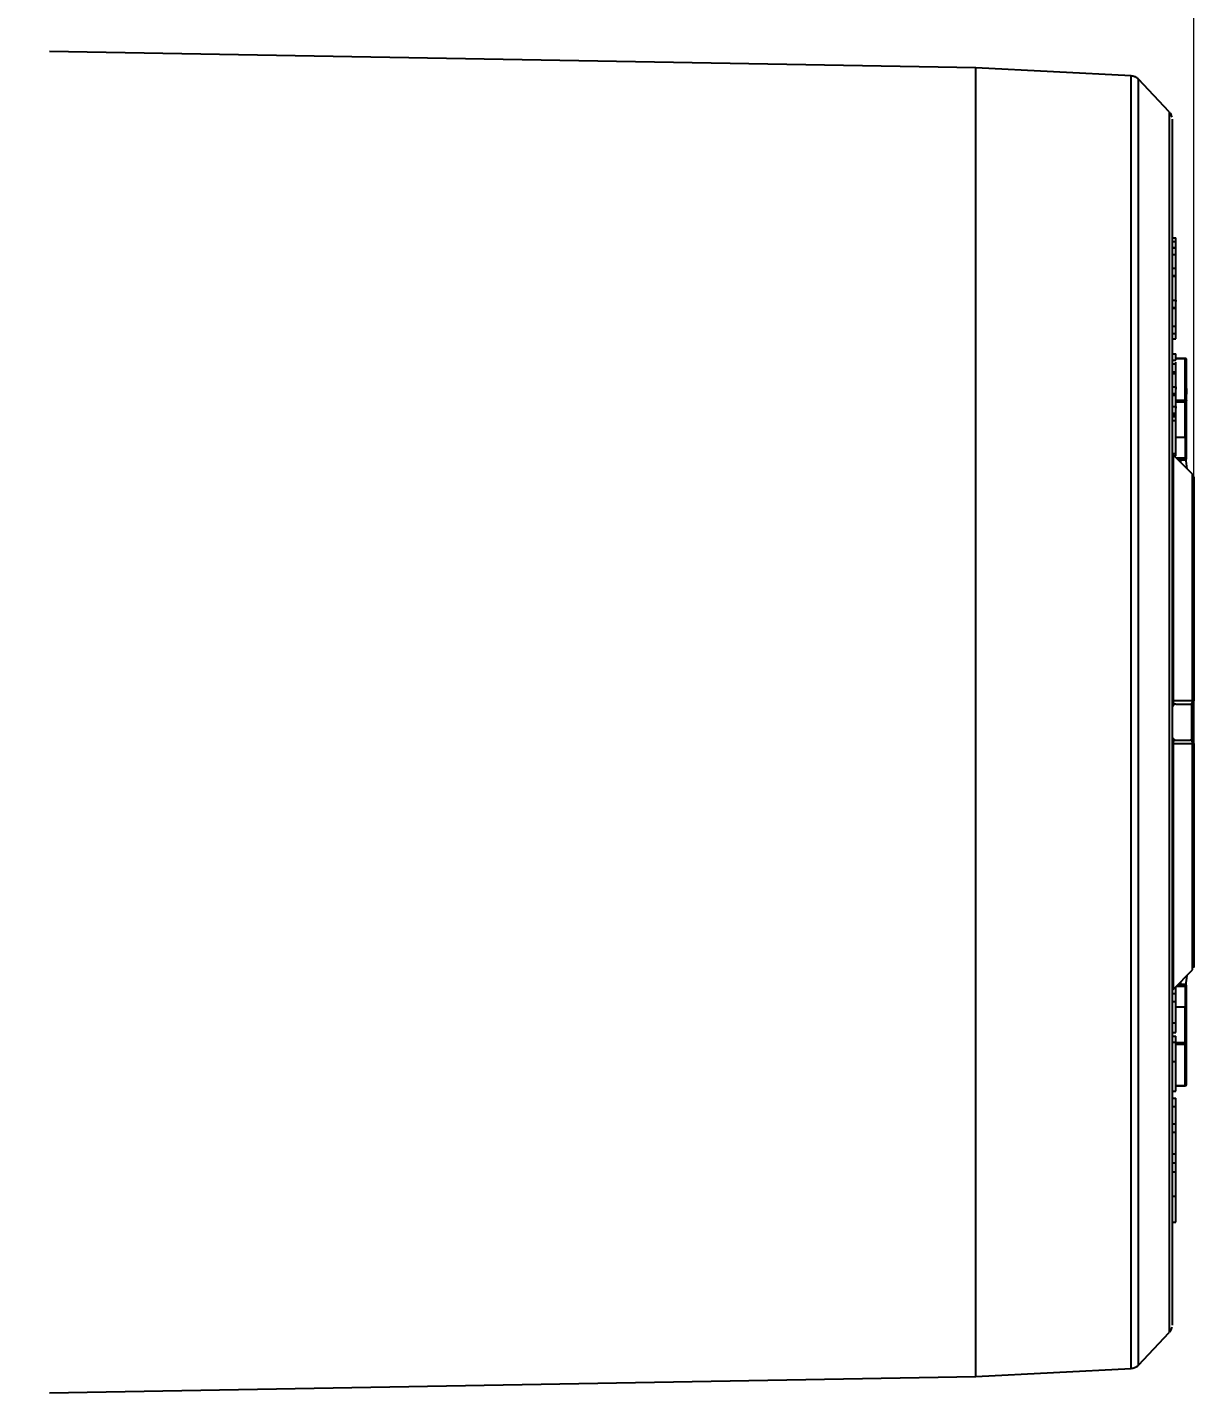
# Model space of a CAD drawing. Header units: millimetres. Extents: x 2271 to 4415, y 823 to 2339.
# Drawn here: x 3480.2 to 3643.3, y 1088.9 to 1279.8 of the extents above; entities that cross this region are included whole.
import ezdxf

# ---------------------------------------------------------------- set-up
doc = ezdxf.new("R2010")
doc.units = ezdxf.units.MM
doc.layers.add('AM_5', color=3, linetype='Continuous', lineweight=25)
doc.styles.add('SLDTEXTSTYLE1', font='txt.shx', dxfattribs={"width": 0.7, "bigfont": 'gbcbig.shx'})
doc.dimstyles.new('SLDDIMSTYLE12$0', dxfattribs={"dimtxt": 12, "dimasz": 10, "dimexe": 0, "dimexo": 0.0625, "dimgap": 0.875, "dimtad": 1, "dimdec": 1, "dimlfac": 1.8, "dimrnd": 1e-09, "dimzin": 12, "dimdsep": 46, "dimtxsty": 'SLDTEXTSTYLE1', "dimcen": 0.09, "dimdle": 8.16, "dimclrd": 3, "dimclre": 3, "dimadec": 0, "dimazin": 3, "dimtfac": 1, "dimtdec": 1, "dimtofl": 0, "dimtmove": 0, "dimatfit": 3, "dimfxl": 0, "dimfrac": 2, "dimtolj": 1, "dimlwd": 5, "dimlwe": 5, "dimarcsym": 0})

# ---------------------------------------------------------------- blocks, each defined once
blk = doc.blocks.new('*D182')
at = {"layer": 'AM_5', "color": 3, "lineweight": 5, "transparency": 16777216}
blk.add_line((3471.32, 1294.17), (3471.32, 1377.18), dxfattribs=at)
at = {"layer": 'AM_5', "color": 3, "linetype": 'Continuous', "lineweight": 5, "transparency": 16777216}
for p, q in [((3481.32, 1377.18), (3633.32, 1377.18)), ((3643.32, 1217.02), (3643.32, 1377.18))]:
    blk.add_line(p, q, dxfattribs=at)
at = {"layer": 'AM_5', "color": 3, "transparency": 16777216}
for points in [[(3481.32, 1378.84), (3481.32, 1375.51), (3471.32, 1377.18)], [(3633.32, 1378.84), (3633.32, 1375.51), (3643.32, 1377.18)]]:
    blk.add_solid(points, dxfattribs=at)
at = {"layer": 'Defpoints', "color": 0, "transparency": 16777216}
for p in [(3643.32, 1377.18), (3471.32, 1294.11), (3643.32, 1216.96)]:
    blk.add_point(p, dxfattribs=at)
at = {"layer": 'AM_5', "color": 0, "transparency": 16777216, "insert": (3557.32, 1384.05), "char_height": 12, "attachment_point": 5, "style": 'SLDTEXTSTYLE1'}
blk.add_mtext('\\A1;195', dxfattribs=at)

msp = doc.modelspace()

# ---------------------------------------------------------------- linework, layer by layer
at = {"color": 7, "linetype": 'Continuous', "lineweight": 25}
for p, q in [((3612.844, 1274.143), (3483.317, 1276.404)), ((3634.572, 1273.004), (3612.844, 1274.143)), ((3639.905, 1267.982), (3635.582, 1272.539)), ((3640.317, 1250.353), (3640.817, 1250.353)), ((3640.817, 1249.843), (3640.817, 1250.353)), ((3640.317, 1249.843), (3640.817, 1249.843)), ((3640.317, 1249.013), (3640.817, 1249.013)), ((3640.317, 1248.949), (3640.817, 1248.949)), ((3640.817, 1249.013), (3640.817, 1249.843)), ((3640.817, 1248.056), (3640.817, 1248.949)), ((3640.317, 1248.056), (3640.817, 1248.056)), ((3640.317, 1246.141), (3640.817, 1246.141)), ((3640.317, 1245.12), (3640.817, 1245.12)), ((3640.317, 1244.992), (3640.817, 1244.992)), ((3640.817, 1245.12), (3640.817, 1246.141)), ((3640.817, 1245.247), (3640.817, 1245.243)), ((3640.817, 1244.992), (3640.817, 1245.12)), ((3640.817, 1241.673), (3640.817, 1244.992)), ((3640.317, 1241.673), (3640.817, 1241.673)), ((3640.817, 1240.652), (3640.817, 1241.673)), ((3640.317, 1240.652), (3640.817, 1240.652)), ((3640.317, 1240.524), (3640.817, 1240.524)), ((3640.817, 1240.524), (3640.817, 1240.652)), ((3640.817, 1238.035), (3640.817, 1240.524)), ((3640.317, 1238.035), (3640.817, 1238.035)), ((3640.317, 1237.014), (3640.817, 1237.014)), ((3640.817, 1237.014), (3640.817, 1238.035)), ((3640.817, 1236.248), (3640.817, 1237.014)), ((3640.317, 1236.248), (3640.817, 1236.248)), ((3640.317, 1234.142), (3640.817, 1234.142)), ((3640.317, 1233.248), (3640.817, 1233.248)), ((3640.817, 1233.248), (3640.817, 1234.142)), ((3642.117, 1233.513), (3640.817, 1233.513)), ((3640.817, 1233.479), (3642.117, 1233.479)), ((3640.317, 1232.738), (3640.817, 1232.738)), ((3640.317, 1231.653), (3640.817, 1231.653)), ((3640.317, 1231.461), (3640.817, 1231.461)), ((3640.317, 1231.397), (3640.817, 1231.397)), ((3640.817, 1231.653), (3640.817, 1232.738)), ((3640.817, 1231.461), (3640.817, 1231.653)), ((3640.817, 1229.547), (3640.817, 1231.397)), ((3640.317, 1229.547), (3640.817, 1229.547)), ((3640.817, 1228.589), (3640.817, 1229.547)), ((3642.317, 1229.289), (3642.317, 1228.524)), ((3640.317, 1228.589), (3640.817, 1228.589)), ((3640.317, 1228.398), (3640.817, 1228.398)), ((3640.817, 1228.398), (3640.817, 1228.589)), ((3640.817, 1226.802), (3640.817, 1228.398)), ((3640.817, 1227.697), (3642.117, 1227.697)), ((3640.817, 1227.444), (3642.117, 1227.444)), ((3642.117, 1222.511), (3642.117, 1227.444)), ((3642.317, 1222.653), (3642.317, 1227.585)), ((3640.317, 1226.802), (3640.817, 1226.802)), ((3640.317, 1225.845), (3640.817, 1225.845)), ((3640.817, 1225.653), (3640.317, 1225.653)), ((3640.317, 1225.526), (3640.817, 1225.526)), ((3640.817, 1225.845), (3640.817, 1226.802)), ((3640.817, 1225.653), (3640.817, 1225.845)), ((3640.817, 1225.526), (3640.817, 1225.653)), ((3640.817, 1225.462), (3640.817, 1225.526)), ((3640.817, 1225.398), (3640.817, 1225.462)), ((3640.317, 1225.398), (3640.817, 1225.398)), ((3640.317, 1224.823), (3640.817, 1224.823)), ((3640.817, 1224.823), (3640.817, 1225.398)), ((3640.817, 1222.511), (3642.117, 1222.511)), ((3640.317, 1220.228), (3640.817, 1220.228)), ((3643.171, 1217.31), (3640.464, 1220.017)), ((3640.572, 1219.909), (3640.817, 1219.909)), ((3640.817, 1219.909), (3640.817, 1220.228)), ((3642.117, 1219.587), (3640.894, 1219.587)), ((3641.147, 1219.333), (3642.117, 1219.333)), ((3641.151, 1219.33), (3642.117, 1219.33)), ((3641.514, 1218.967), (3641.514, 1219.33)), ((3641.517, 1218.963), (3641.517, 1219.33)), ((3642.117, 1219.33), (3642.117, 1219.333)), ((3643.278, 1211.295), (3643.253, 1211.223)), ((3643.272, 1211.263), (3643.29, 1211.326)), ((3643.294, 1211.338), (3643.301, 1211.362)), ((3640.464, 1185.692), (3643.171, 1185.694)), ((3643.171, 1185.694), (3643.171, 1186.177)), ((3640.818, 1185.163), (3642.818, 1185.163)), ((3643.171, 1179.632), (3640.464, 1179.634)), ((3640.696, 1180.133), (3640.818, 1180.163)), ((3640.818, 1180.163), (3642.818, 1180.163)), ((3643.171, 1178.701), (3643.171, 1179.632)), ((3643.301, 1156.815), (3643.311, 1156.817)), ((3643.253, 1154.104), (3643.278, 1154.031)), ((3643.29, 1154), (3643.272, 1154.063)), ((3643.317, 1153.818), (3643.293, 1153.993)), ((3643.301, 1153.964), (3643.294, 1153.988)), ((3640.464, 1145.31), (3643.171, 1148.017)), ((3642.202, 1145.855), (3642.42, 1147.266)), ((3640.817, 1144.739), (3640.817, 1145.663)), ((3640.893, 1145.738), (3642.117, 1145.738)), ((3642.117, 1145.992), (3641.146, 1145.992)), ((3642.117, 1145.995), (3641.15, 1145.995)), ((3641.514, 1145.995), (3641.514, 1146.36)), ((3641.517, 1145.995), (3641.517, 1146.363)), ((3642.117, 1145.992), (3642.117, 1145.995)), ((3640.317, 1144.739), (3640.817, 1144.739)), ((3640.317, 1143.594), (3640.817, 1143.594)), ((3640.817, 1143.594), (3640.817, 1144.739)), ((3640.817, 1140.575), (3640.817, 1143.594)), ((3642.117, 1142.814), (3640.817, 1142.814)), ((3642.117, 1137.881), (3642.117, 1142.814)), ((3642.317, 1137.74), (3642.317, 1142.672)), ((3640.817, 1140.575), (3640.317, 1140.575)), ((3640.317, 1139.287), (3640.817, 1139.287)), ((3640.317, 1138.762), (3640.817, 1138.762)), ((3640.317, 1137.915), (3640.817, 1137.915)), ((3640.817, 1137.915), (3640.817, 1138.762)), ((3640.817, 1135.24), (3640.817, 1137.915)), ((3640.817, 1137.881), (3642.117, 1137.881)), ((3642.317, 1134.601), (3642.317, 1137.74)), ((3640.817, 1137.628), (3642.117, 1137.628)), ((3640.317, 1135.24), (3640.817, 1135.24)), ((3642.317, 1132.012), (3642.317, 1134.601)), ((3640.317, 1131.055), (3640.817, 1131.055)), ((3640.317, 1130.095), (3640.817, 1130.095)), ((3640.817, 1131.847), (3642.117, 1131.847)), ((3640.817, 1131.812), (3642.117, 1131.812)), ((3640.317, 1128.952), (3640.817, 1128.952)), ((3640.817, 1126.491), (3640.817, 1128.952)), ((3640.317, 1126.491), (3640.817, 1126.491)), ((3640.817, 1125.346), (3640.817, 1126.491)), ((3640.317, 1125.346), (3640.817, 1125.346)), ((3640.817, 1122.328), (3640.817, 1125.346)), ((3640.317, 1122.328), (3640.817, 1122.328)), ((3640.317, 1121.049), (3640.817, 1121.049)), ((3640.317, 1119.804), (3640.817, 1119.804)), ((3640.317, 1116.396), (3640.817, 1116.396)), ((3640.817, 1112.784), (3640.817, 1116.396)), ((3640.317, 1112.784), (3640.817, 1112.784)), ((3635.582, 1092.788), (3639.905, 1097.344)), ((3612.844, 1091.184), (3634.572, 1092.322)), ((3483.317, 1088.923), (3612.844, 1091.184))]:
    msp.add_line(p, q, dxfattribs=at)
at = {"color": 7, "linetype": 'Continuous', "lineweight": 25, "flags": 128}
for points in [[(3612.844, 1091.184), (3612.844, 1091.361), (3612.844, 1091.891), (3612.844, 1092.772), (3612.844, 1094.001), (3612.844, 1095.573), (3612.844, 1097.482), (3612.844, 1099.721), (3612.844, 1102.281), (3612.844, 1105.151), (3612.844, 1108.322), (3612.844, 1111.78), (3612.844, 1115.512), (3612.844, 1119.504), (3612.844, 1123.74), (3612.844, 1128.205), (3612.844, 1132.88), (3612.844, 1137.747), (3612.844, 1142.789), (3612.844, 1147.984), (3612.844, 1153.314), (3612.844, 1158.757), (3612.844, 1164.293), (3612.844, 1169.9), (3612.844, 1175.557), (3612.844, 1181.24), (3612.844, 1186.93), (3612.844, 1192.603), (3612.844, 1198.237), (3612.844, 1203.811), (3612.844, 1209.303), (3612.844, 1214.693), (3612.844, 1219.958), (3612.844, 1225.079), (3612.844, 1230.036), (3612.844, 1234.809), (3612.844, 1239.381), (3612.844, 1243.734), (3612.844, 1247.85), (3612.844, 1251.714), (3612.844, 1255.311), (3612.844, 1258.627), (3612.844, 1261.649), (3612.844, 1264.365), (3612.844, 1266.765), (3612.844, 1268.84), (3612.844, 1270.581), (3612.844, 1271.983), (3612.844, 1273.039), (3612.844, 1273.745), (3612.844, 1274.098), (3612.844, 1274.143)], [(3634.572, 1092.322), (3634.572, 1092.331), (3634.572, 1092.583), (3634.572, 1093.185), (3634.572, 1094.133), (3634.572, 1095.425), (3634.572, 1097.055), (3634.572, 1099.018), (3634.572, 1101.304), (3634.572, 1103.906), (3634.572, 1106.814), (3634.572, 1110.015), (3634.572, 1113.499), (3634.572, 1117.25), (3634.572, 1121.256), (3634.572, 1125.499), (3634.572, 1129.964), (3634.572, 1134.633), (3634.572, 1139.489), (3634.572, 1144.512), (3634.572, 1149.683), (3634.572, 1154.982), (3634.572, 1160.388), (3634.572, 1165.881), (3634.572, 1171.439), (3634.572, 1177.04), (3634.572, 1182.663), (3634.572, 1188.286), (3634.572, 1193.887), (3634.572, 1199.445), (3634.572, 1204.938), (3634.572, 1210.344), (3634.572, 1215.643), (3634.572, 1220.814), (3634.572, 1225.837), (3634.572, 1230.693), (3634.572, 1235.362), (3634.572, 1239.827), (3634.572, 1244.071), (3634.572, 1248.076), (3634.572, 1251.827), (3634.572, 1255.311), (3634.572, 1258.512), (3634.572, 1261.42), (3634.572, 1264.022), (3634.572, 1266.309), (3634.572, 1268.271), (3634.572, 1269.901), (3634.572, 1271.193), (3634.572, 1272.142), (3634.572, 1272.743), (3634.572, 1272.995), (3634.572, 1273.004)], [(3635.582, 1092.788), (3635.582, 1092.799), (3635.582, 1093.072), (3635.582, 1093.705), (3635.582, 1094.696), (3635.582, 1096.041), (3635.582, 1097.736), (3635.582, 1099.771), (3635.582, 1102.141), (3635.582, 1104.835), (3635.582, 1107.842), (3635.582, 1111.15), (3635.582, 1114.746), (3635.582, 1118.616), (3635.582, 1122.743), (3635.582, 1127.112), (3635.582, 1131.704), (3635.582, 1136.502), (3635.582, 1141.485), (3635.582, 1146.634), (3635.582, 1151.928), (3635.582, 1157.345), (3635.582, 1162.865), (3635.582, 1168.465), (3635.582, 1174.121), (3635.582, 1179.812), (3635.582, 1185.514), (3635.582, 1191.205), (3635.582, 1196.862), (3635.582, 1202.461), (3635.582, 1207.981), (3635.582, 1213.398), (3635.582, 1218.692), (3635.582, 1223.841), (3635.582, 1228.825), (3635.582, 1233.622), (3635.582, 1238.214), (3635.582, 1242.583), (3635.582, 1246.71), (3635.582, 1250.58), (3635.582, 1254.176), (3635.582, 1257.484), (3635.582, 1260.491), (3635.582, 1263.185), (3635.582, 1265.555), (3635.582, 1267.591), (3635.582, 1269.285), (3635.582, 1270.63), (3635.582, 1271.621), (3635.582, 1272.254), (3635.582, 1272.527), (3635.582, 1272.539)], [(3639.905, 1267.982), (3639.905, 1267.975), (3639.905, 1267.721), (3639.905, 1267.109), (3639.906, 1266.142), (3639.906, 1264.824), (3639.906, 1263.159), (3639.906, 1261.156), (3639.906, 1258.823), (3639.906, 1256.168), (3639.906, 1253.205), (3639.906, 1249.944), (3639.906, 1246.4), (3639.906, 1242.588), (3639.906, 1238.524), (3639.906, 1234.224), (3639.906, 1229.707), (3639.906, 1224.993), (3639.906, 1220.1), (3639.906, 1215.05), (3639.906, 1209.863), (3639.906, 1204.562), (3639.906, 1199.168), (3639.906, 1193.705), (3639.906, 1188.196), (3639.906, 1182.663), (3639.906, 1177.13), (3639.906, 1171.621), (3639.906, 1166.158), (3639.906, 1160.765), (3639.906, 1155.463), (3639.906, 1150.277), (3639.906, 1145.226), (3639.906, 1140.333), (3639.906, 1135.619), (3639.906, 1131.102), (3639.906, 1126.803), (3639.906, 1122.738), (3639.906, 1118.926), (3639.906, 1115.382), (3639.906, 1112.122), (3639.906, 1109.158), (3639.906, 1106.504), (3639.906, 1104.17), (3639.906, 1102.167), (3639.906, 1100.502), (3639.906, 1099.184), (3639.905, 1098.217), (3639.905, 1097.605), (3639.905, 1097.352), (3639.905, 1097.344)], [(3642.117, 1233.479), (3642.117, 1233.496), (3642.117, 1233.507), (3642.117, 1233.512), (3642.117, 1233.513)], [(3642.117, 1227.697), (3642.117, 1228.535), (3642.117, 1229.344), (3642.117, 1230.121), (3642.117, 1230.865), (3642.117, 1231.575), (3642.117, 1232.248), (3642.117, 1232.883), (3642.117, 1233.479)], [(3642.117, 1227.697), (3642.156, 1227.695), (3642.194, 1227.689), (3642.228, 1227.679), (3642.259, 1227.665), (3642.284, 1227.648), (3642.302, 1227.628), (3642.313, 1227.607), (3642.317, 1227.585)], [(3642.117, 1227.444), (3642.117, 1227.47), (3642.117, 1227.5), (3642.117, 1227.533), (3642.117, 1227.566), (3642.117, 1227.601), (3642.117, 1227.635), (3642.117, 1227.667), (3642.117, 1227.697)], [(3642.117, 1222.511), (3642.117, 1222.214), (3642.117, 1221.884), (3642.117, 1221.529), (3642.117, 1221.153), (3642.117, 1220.764), (3642.117, 1220.369), (3642.117, 1219.974), (3642.117, 1219.587)], [(3640.464, 1220.017), (3640.464, 1219.935), (3640.464, 1219.493), (3640.464, 1218.67), (3640.464, 1217.474), (3640.464, 1215.92), (3640.464, 1214.021), (3640.464, 1211.799), (3640.464, 1209.276), (3640.464, 1206.477), (3640.464, 1203.433), (3640.464, 1200.174), (3640.464, 1196.734), (3640.464, 1193.149), (3640.464, 1189.455), (3640.464, 1185.692)], [(3642.117, 1219.392), (3642.117, 1219.412), (3642.117, 1219.434), (3642.117, 1219.457), (3642.117, 1219.482), (3642.117, 1219.508), (3642.117, 1219.535), (3642.117, 1219.561), (3642.117, 1219.587)], [(3642.117, 1219.333), (3642.117, 1219.335), (3642.117, 1219.338), (3642.117, 1219.343), (3642.117, 1219.35), (3642.117, 1219.358), (3642.117, 1219.368), (3642.117, 1219.379), (3642.117, 1219.392)], [(3642.421, 1218.06), (3642.282, 1219.2), (3642.254, 1219.384)], [(3643.171, 1186.177), (3643.171, 1189.159), (3643.171, 1192.558), (3643.171, 1195.855), (3643.171, 1199.019), (3643.171, 1202.015), (3643.171, 1204.814), (3643.171, 1207.388), (3643.171, 1209.709), (3643.171, 1211.755), (3643.171, 1213.504), (3643.171, 1214.939), (3643.171, 1216.044), (3643.171, 1216.81), (3643.171, 1217.227), (3643.171, 1217.31)], [(3643.029, 1185.21), (3643.029, 1182.663), (3643.029, 1180.115)], [(3640.464, 1179.634), (3640.464, 1175.871), (3640.464, 1172.177), (3640.464, 1168.592), (3640.464, 1165.152), (3640.464, 1161.893), (3640.464, 1158.849), (3640.464, 1156.051), (3640.464, 1153.527), (3640.464, 1151.305), (3640.464, 1149.407), (3640.464, 1147.852), (3640.464, 1146.657), (3640.464, 1145.834), (3640.464, 1145.391), (3640.464, 1145.31)], [(3643.171, 1148.017), (3643.171, 1148.099), (3643.171, 1148.516), (3643.171, 1149.282), (3643.171, 1150.387), (3643.171, 1151.822), (3643.171, 1153.571), (3643.171, 1155.617), (3643.171, 1157.938), (3643.171, 1160.512), (3643.171, 1163.311), (3643.171, 1166.308), (3643.171, 1169.471), (3643.171, 1172.769), (3643.171, 1176.167), (3643.171, 1178.701)], [(3642.117, 1145.933), (3642.117, 1145.946), (3642.117, 1145.957), (3642.117, 1145.967), (3642.117, 1145.976), (3642.117, 1145.982), (3642.117, 1145.987), (3642.117, 1145.99), (3642.117, 1145.992)], [(3642.117, 1145.738), (3642.117, 1145.764), (3642.117, 1145.791), (3642.117, 1145.817), (3642.117, 1145.843), (3642.117, 1145.868), (3642.117, 1145.892), (3642.117, 1145.914), (3642.117, 1145.933)], [(3642.117, 1145.738), (3642.117, 1145.351), (3642.117, 1144.956), (3642.117, 1144.561), (3642.117, 1144.172), (3642.117, 1143.797), (3642.117, 1143.441), (3642.117, 1143.112), (3642.117, 1142.814)], [(3642.117, 1137.628), (3642.117, 1137.658), (3642.117, 1137.691), (3642.117, 1137.724), (3642.117, 1137.759), (3642.117, 1137.793), (3642.117, 1137.825), (3642.117, 1137.855), (3642.117, 1137.881)], [(3642.117, 1137.628), (3642.156, 1137.63), (3642.194, 1137.636), (3642.228, 1137.647), (3642.259, 1137.661), (3642.284, 1137.678), (3642.302, 1137.697), (3642.313, 1137.718), (3642.317, 1137.74)], [(3642.117, 1131.847), (3642.117, 1132.442), (3642.117, 1133.077), (3642.117, 1133.75), (3642.117, 1134.46), (3642.117, 1135.204), (3642.117, 1135.981), (3642.117, 1136.79), (3642.117, 1137.628)], [(3642.117, 1131.871), (3642.117, 1131.849), (3642.117, 1131.831), (3642.117, 1131.819), (3642.117, 1131.813), (3642.117, 1131.812)], [(3642.117, 1131.812), (3642.117, 1131.813), (3642.117, 1131.818), (3642.117, 1131.83), (3642.117, 1131.847)]]:
    msp.add_lwpolyline(points, dxfattribs=at)
at = {"color": 7, "linetype": 'Continuous', "lineweight": 25}
for centre, radius, start, end in [((3642.133, 1233.294), 0.185, 5.85572, 94.84996), ((3642.142, 1227.621), 0.179, 261.95044, 348.57855), ((3642.142, 1222.688), 0.179, 261.95044, 348.57855), ((3642.164, 1219.36), 0.232, 48.45882, 101.56135), ((3642.117, 1219.533), 0.2, 269.98753, 359.98753), ((3642.117, 1219.53), 0.2, 270, 360), ((3642.818, 1185.663), 0.5, 270, 360), ((3643.189, 1185.418), 0.277, 62.37638, 93.77215), ((3640.818, 1184.663), 0.5, 89.99997, 180), ((3640.818, 1180.663), 0.5, 180, 270.00004), ((3642.818, 1179.663), 0.5, 360, 90), ((3643.189, 1179.908), 0.277, 266.22785, 297.62362), ((3642.117, 1145.795), 0.2, 360, 90), ((3642.117, 1145.792), 0.2, 0.01246, 90.01247), ((3642.164, 1145.965), 0.232, 258.43864, 311.54119), ((3642.142, 1142.637), 0.179, 11.42145, 98.04956), ((3642.142, 1137.704), 0.179, 11.42145, 98.04956), ((3642.133, 1132.031), 0.185, 265.15004, 354.14429)]:
    msp.add_arc(centre, radius, start, end, dxfattribs=at)
for points, knots in [([(3635.588, 1272.51), (3635.55, 1272.556), (3635.408, 1272.73), (3635.061, 1272.929), (3634.741, 1272.972), (3634.585, 1272.992)], [0, 0, 0, 0, 0.1560443, 0.589322, 1, 1, 1, 1]), ([(3640.289, 1267.228), (3640.254, 1267.368), (3640.193, 1267.621), (3640.025, 1267.819), (3639.95, 1267.908)], [0, 0, 0, 0, 0.5529909, 1, 1, 1, 1]), ([(3640.317, 1266.943), (3640.317, 1266.885), (3640.317, 1266.769), (3640.317, 1265.412), (3640.317, 1263.202), (3640.318, 1260.078), (3640.318, 1256.1), (3640.318, 1251.304), (3640.318, 1245.746), (3640.318, 1239.487), (3640.318, 1232.596), (3640.318, 1225.151), (3640.318, 1217.234), (3640.318, 1208.933), (3640.318, 1200.34), (3640.318, 1191.551), (3640.318, 1185.626), (3640.318, 1182.663)], [0, 0, 0, 0, 0.0663505, 0.1330398, 0.199729, 0.2664183, 0.3331075, 0.3997968, 0.466486, 0.5331753, 0.5998645, 0.6665538, 0.733243, 0.7999323, 0.8666215, 0.9333108, 1, 1, 1, 1]), ([(3640.817, 1246.141), (3640.817, 1246.403), (3640.817, 1246.859), (3640.817, 1247.41), (3640.817, 1247.728), (3640.817, 1247.869), (3640.817, 1247.94), (3640.817, 1248), (3640.817, 1248.037), (3640.817, 1248.056)], [0, 0, 0, 0, 0.4018451, 0.700925, 0.8501447, 0.9000038, 0.92545, 0.9625731, 1, 1, 1, 1]), ([(3640.817, 1241.546), (3640.817, 1242.001), (3640.817, 1242.838), (3640.817, 1243.66), (3640.817, 1244.035)], [0, 0, 0, 0, 0.5444227, 1, 1, 1, 1]), ([(3640.817, 1241.673), (3640.817, 1241.655), (3640.817, 1241.619), (3640.817, 1241.561), (3640.817, 1241.503), (3640.817, 1241.475), (3640.817, 1241.477), (3640.817, 1241.478)], [0, 0, 0, 0, 0.1133857, 0.2261004, 0.4521085, 0.9035522, 1, 1, 1, 1]), ([(3642.302, 1233.367), (3642.3, 1233.377), (3642.296, 1233.398), (3642.282, 1233.427), (3642.261, 1233.453), (3642.236, 1233.475), (3642.207, 1233.492), (3642.177, 1233.504), (3642.146, 1233.512), (3642.127, 1233.513), (3642.117, 1233.513)], [0, 0, 0, 0, 0.1371732, 0.2714331, 0.4024836, 0.5300389, 0.6538238, 0.7735757, 0.8890458, 1, 1, 1, 1]), ([(3640.817, 1232.738), (3640.817, 1232.753), (3640.817, 1232.841), (3640.817, 1232.928), (3640.817, 1232.999)], [0, 0, 0, 0, 0.1741084, 1, 1, 1, 1]), ([(3640.817, 1229.547), (3640.817, 1229.522), (3640.817, 1229.485), (3640.817, 1229.434), (3640.817, 1229.388), (3640.817, 1229.339), (3640.817, 1229.262), (3640.817, 1229.208), (3640.817, 1229.22), (3640.817, 1229.227)], [0, 0, 0, 0, 0.0628935, 0.0931861, 0.1255191, 0.1834586, 0.2508615, 0.5002621, 1, 1, 1, 1]), ([(3640.817, 1226.802), (3640.817, 1226.786), (3640.817, 1226.76), (3640.817, 1226.721), (3640.817, 1226.688), (3640.817, 1226.632), (3640.817, 1226.572), (3640.817, 1226.538), (3640.817, 1226.544), (3640.817, 1226.546)], [0, 0, 0, 0, 0.0518131, 0.0882956, 0.1299462, 0.1775457, 0.3534829, 0.7059159, 1, 1, 1, 1]), ([(3640.817, 1220.228), (3640.817, 1220.747), (3640.817, 1221.776), (3640.817, 1223.32), (3640.817, 1224.318), (3640.817, 1224.823)], [0, 0, 0, 0, 0.3347977, 0.6633059, 1, 1, 1, 1]), ([(3642.317, 1219.533), (3642.317, 1219.806), (3642.317, 1220.36), (3642.317, 1221.213), (3642.317, 1222.014), (3642.317, 1222.442), (3642.317, 1222.653)], [0, 0, 0, 0, 0.245589, 0.5, 0.754411, 1, 1, 1, 1]), ([(3643.318, 1216.956), (3643.318, 1216.911), (3643.318, 1216.821), (3643.318, 1216.078), (3643.318, 1214.643), (3643.318, 1212.096), (3643.318, 1208.553), (3643.318, 1204.827), (3643.318, 1201.289), (3643.318, 1197.516), (3643.318, 1193.605), (3643.318, 1189.653), (3643.318, 1186.981), (3643.318, 1185.663)], [0, 0, 0, 0, 0.0782769, 0.15871, 0.2411685, 0.3693291, 0.4998887, 0.586965, 0.6733385, 0.7588314, 0.8412717, 0.9217141, 1, 1, 1, 1]), ([(3643.317, 1211.508), (3643.317, 1211.64), (3643.317, 1211.904), (3643.317, 1212.266), (3643.317, 1212.602), (3643.317, 1212.909), (3643.317, 1213.188), (3643.317, 1213.438), (3643.317, 1213.589), (3643.317, 1213.693), (3643.317, 1213.809), (3643.317, 1213.963), (3643.317, 1214.103), (3643.318, 1214.31), (3643.318, 1214.349), (3643.318, 1214.381)], [0, 0, 0, 0, 0.0714438, 0.1428837, 0.2143199, 0.285763, 0.3572067, 0.4286378, 0.5000556, 0.5040645, 0.5360484, 0.6252562, 0.6932376, 0.7500931, 1, 1, 1, 1]), ([(3643.248, 1211.219), (3643.265, 1211.257), (3643.306, 1211.348), (3643.313, 1211.449), (3643.317, 1211.508)], [0, 0, 0, 0, 0.4097539, 1, 1, 1, 1]), ([(3643.317, 1211.508), (3643.317, 1211.46), (3643.317, 1211.41), (3643.301, 1211.362), (3643.3, 1211.36)], [0, 0, 0, 0, 0.946273, 1, 1, 1, 1]), ([(3640.818, 1185.163), (3640.777, 1185.169), (3640.698, 1185.179), (3640.602, 1185.257), (3640.535, 1185.356), (3640.495, 1185.448), (3640.472, 1185.544), (3640.463, 1185.628), (3640.464, 1185.671), (3640.464, 1185.692)], [0, 0, 0, 0, 0.2865456, 0.5610687, 0.6891901, 0.8054766, 0.906505, 0.9531764, 1, 1, 1, 1]), ([(3642.818, 1185.163), (3642.864, 1185.17), (3642.937, 1185.182), (3643.022, 1185.25), (3643.08, 1185.321), (3643.124, 1185.405), (3643.166, 1185.529), (3643.169, 1185.629), (3643.171, 1185.694)], [0, 0, 0, 0, 0.238585, 0.3787456, 0.4999975, 0.6362115, 0.761415, 1, 1, 1, 1]), ([(3640.447, 1185.25), (3640.469, 1185.235), (3640.527, 1185.196), (3640.632, 1185.194), (3640.696, 1185.193)], [0, 0, 0, 0, 0.3808157, 1, 1, 1, 1]), ([(3640.318, 1182.663), (3640.318, 1179.7), (3640.318, 1173.775), (3640.318, 1164.986), (3640.318, 1156.393), (3640.318, 1148.092), (3640.318, 1140.175), (3640.318, 1132.73), (3640.318, 1125.84), (3640.318, 1119.581), (3640.318, 1114.023), (3640.318, 1109.227), (3640.318, 1105.248), (3640.317, 1102.124), (3640.317, 1099.914), (3640.317, 1098.556), (3640.317, 1098.441), (3640.317, 1098.383)], [0, 0, 0, 0, 0.066684, 0.133368, 0.200052, 0.266736, 0.33342, 0.400104, 0.466788, 0.533472, 0.600156, 0.66684, 0.7335241, 0.8002081, 0.8668921, 0.9335761, 1, 1, 1, 1]), ([(3640.696, 1180.133), (3640.632, 1180.132), (3640.528, 1180.13), (3640.469, 1180.091), (3640.447, 1180.076)], [0, 0, 0, 0, 0.6187385, 1, 1, 1, 1]), ([(3640.464, 1179.634), (3640.464, 1179.656), (3640.463, 1179.698), (3640.472, 1179.783), (3640.495, 1179.879), (3640.535, 1179.97), (3640.602, 1180.071), (3640.658, 1180.108), (3640.696, 1180.133)], [0, 0, 0, 0, 0.06574553, 0.13122986, 0.27289447, 0.43590199, 0.61544419, 1, 1, 1, 1]), ([(3643.171, 1179.632), (3643.169, 1179.698), (3643.166, 1179.797), (3643.124, 1179.921), (3643.08, 1180.005), (3643.022, 1180.076), (3642.937, 1180.144), (3642.864, 1180.156), (3642.818, 1180.163)], [0, 0, 0, 0, 0.2385849, 0.3638389, 0.5000025, 0.6213043, 0.7614151, 1, 1, 1, 1]), ([(3643.318, 1179.663), (3643.318, 1178.301), (3643.318, 1175.578), (3643.318, 1171.606), (3643.318, 1167.79), (3643.318, 1164.189), (3643.318, 1160.852), (3643.318, 1157.83), (3643.318, 1155.164), (3643.318, 1152.893), (3643.318, 1151.052), (3643.318, 1149.657), (3643.318, 1148.768), (3643.318, 1148.356), (3643.318, 1148.412), (3643.318, 1148.427)], [0, 0, 0, 0, 0.0808771, 0.1617542, 0.24263131, 0.32350841, 0.40438551, 0.48526261, 0.56613971, 0.64701681, 0.72789392, 0.80877102, 0.88964812, 0.97052522, 1, 1, 1, 1]), ([(3643.295, 1153.983), (3643.297, 1153.975), (3643.316, 1153.922), (3643.317, 1153.866), (3643.317, 1153.818)], [0, 0, 0, 0, 0.1486571, 1, 1, 1, 1]), ([(3643.318, 1150.999), (3643.318, 1150.994), (3643.318, 1150.979), (3643.317, 1151.464), (3643.317, 1152.363), (3643.317, 1153.333), (3643.317, 1153.818)], [0, 0, 0, 0, 0.1673104, 0.4448736, 0.7224368, 1, 1, 1, 1]), ([(3642.317, 1142.672), (3642.317, 1142.883), (3642.317, 1143.311), (3642.317, 1144.113), (3642.317, 1144.965), (3642.317, 1145.52), (3642.317, 1145.792)], [0, 0, 0, 0, 0.245589, 0.5, 0.754411, 1, 1, 1, 1]), ([(3640.817, 1139.287), (3640.817, 1139.374), (3640.817, 1139.548), (3640.817, 1139.851), (3640.817, 1140.247), (3640.817, 1140.444), (3640.817, 1140.575)], [0, 0, 0, 0, 0.1250401, 0.2502359, 0.4998742, 1, 1, 1, 1]), ([(3640.817, 1131.055), (3640.817, 1131.09), (3640.817, 1131.159), (3640.817, 1131.789), (3640.817, 1132.621), (3640.817, 1133.411), (3640.817, 1134.304), (3640.817, 1134.928), (3640.817, 1135.24)], [0, 0, 0, 0, 0.25015941, 0.49958066, 0.62466902, 0.74973011, 0.87480959, 1, 1, 1, 1]), ([(3640.817, 1128.952), (3640.817, 1129.047), (3640.817, 1129.166), (3640.817, 1129.443), (3640.817, 1129.686), (3640.817, 1129.931), (3640.817, 1130.095)], [0, 0, 0, 0, 0.5004596, 0.6283614, 0.7507034, 1, 1, 1, 1]), ([(3640.817, 1121.049), (3640.817, 1121.135), (3640.817, 1121.308), (3640.817, 1121.608), (3640.817, 1122), (3640.817, 1122.197), (3640.817, 1122.328)], [0, 0, 0, 0, 0.125077, 0.2502224, 0.4998872, 1, 1, 1, 1]), ([(3640.817, 1119.633), (3640.817, 1119.794), (3640.817, 1120.035), (3640.817, 1120.538), (3640.817, 1120.879), (3640.817, 1121.049)], [0, 0, 0, 0, 0.5005372, 0.7503463, 1, 1, 1, 1]), ([(3640.817, 1116.396), (3640.817, 1116.8), (3640.817, 1117.606), (3640.817, 1118.596), (3640.817, 1119.249), (3640.817, 1119.597), (3640.817, 1119.743), (3640.817, 1119.798), (3640.817, 1119.802), (3640.817, 1119.804)], [0, 0, 0, 0, 0.2503213, 0.4998014, 0.6247836, 0.7496745, 0.8746984, 0.9373467, 1, 1, 1, 1]), ([(3640.002, 1097.472), (3640.037, 1097.514), (3640.131, 1097.628), (3640.219, 1097.833), (3640.274, 1097.996), (3640.286, 1098.073), (3640.286, 1098.076)], [0, 0, 0, 0, 0.2393477, 0.6547521, 0.9846919, 1, 1, 1, 1]), ([(3634.576, 1092.347), (3634.657, 1092.346), (3634.902, 1092.342), (3635.25, 1092.511), (3635.516, 1092.697), (3635.609, 1092.824), (3635.624, 1092.845)], [0, 0, 0, 0, 0.2019411, 0.6071505, 0.9370498, 1, 1, 1, 1])]:
    msp.add_open_spline(points, degree=3, knots=knots, dxfattribs=at)
for points in [[(3642.317, 1227.585), (3642.317, 1228.677), (3642.317, 1230.861), (3642.317, 1232.496), (3642.317, 1233.313)], [(3643.317, 1156.818), (3643.317, 1157.583), (3643.317, 1159.113), (3643.317, 1161.839), (3643.317, 1164.834), (3643.317, 1168.089), (3643.317, 1171.547), (3643.317, 1175.164), (3643.317, 1178.887), (3643.317, 1182.663), (3643.317, 1186.439), (3643.317, 1190.162), (3643.317, 1193.779), (3643.317, 1197.238), (3643.317, 1200.492), (3643.317, 1203.487), (3643.317, 1206.213), (3643.317, 1207.743), (3643.317, 1208.508)]]:
    msp.add_open_spline(points, degree=3, dxfattribs=at)

# ---------------------------------------------------------------- dimensions: what is measured, and where the dimension line sits
at = {"layer": 'AM_5'}
dim = msp.add_linear_dim(base=(3643.318, 1377.175), p1=(3471.317, 1294.108), p2=(3643.318, 1216.956), text='195', dimstyle='SLDDIMSTYLE12$0', override={"dimlfac": 1}, dxfattribs=at)
dim.commit()
dim.dimension.update_dxf_attribs({"geometry": '*D182', "text_midpoint": (3557.317, 1377.175), "dimtype": 160})

doc.saveas('drawing.dxf')
